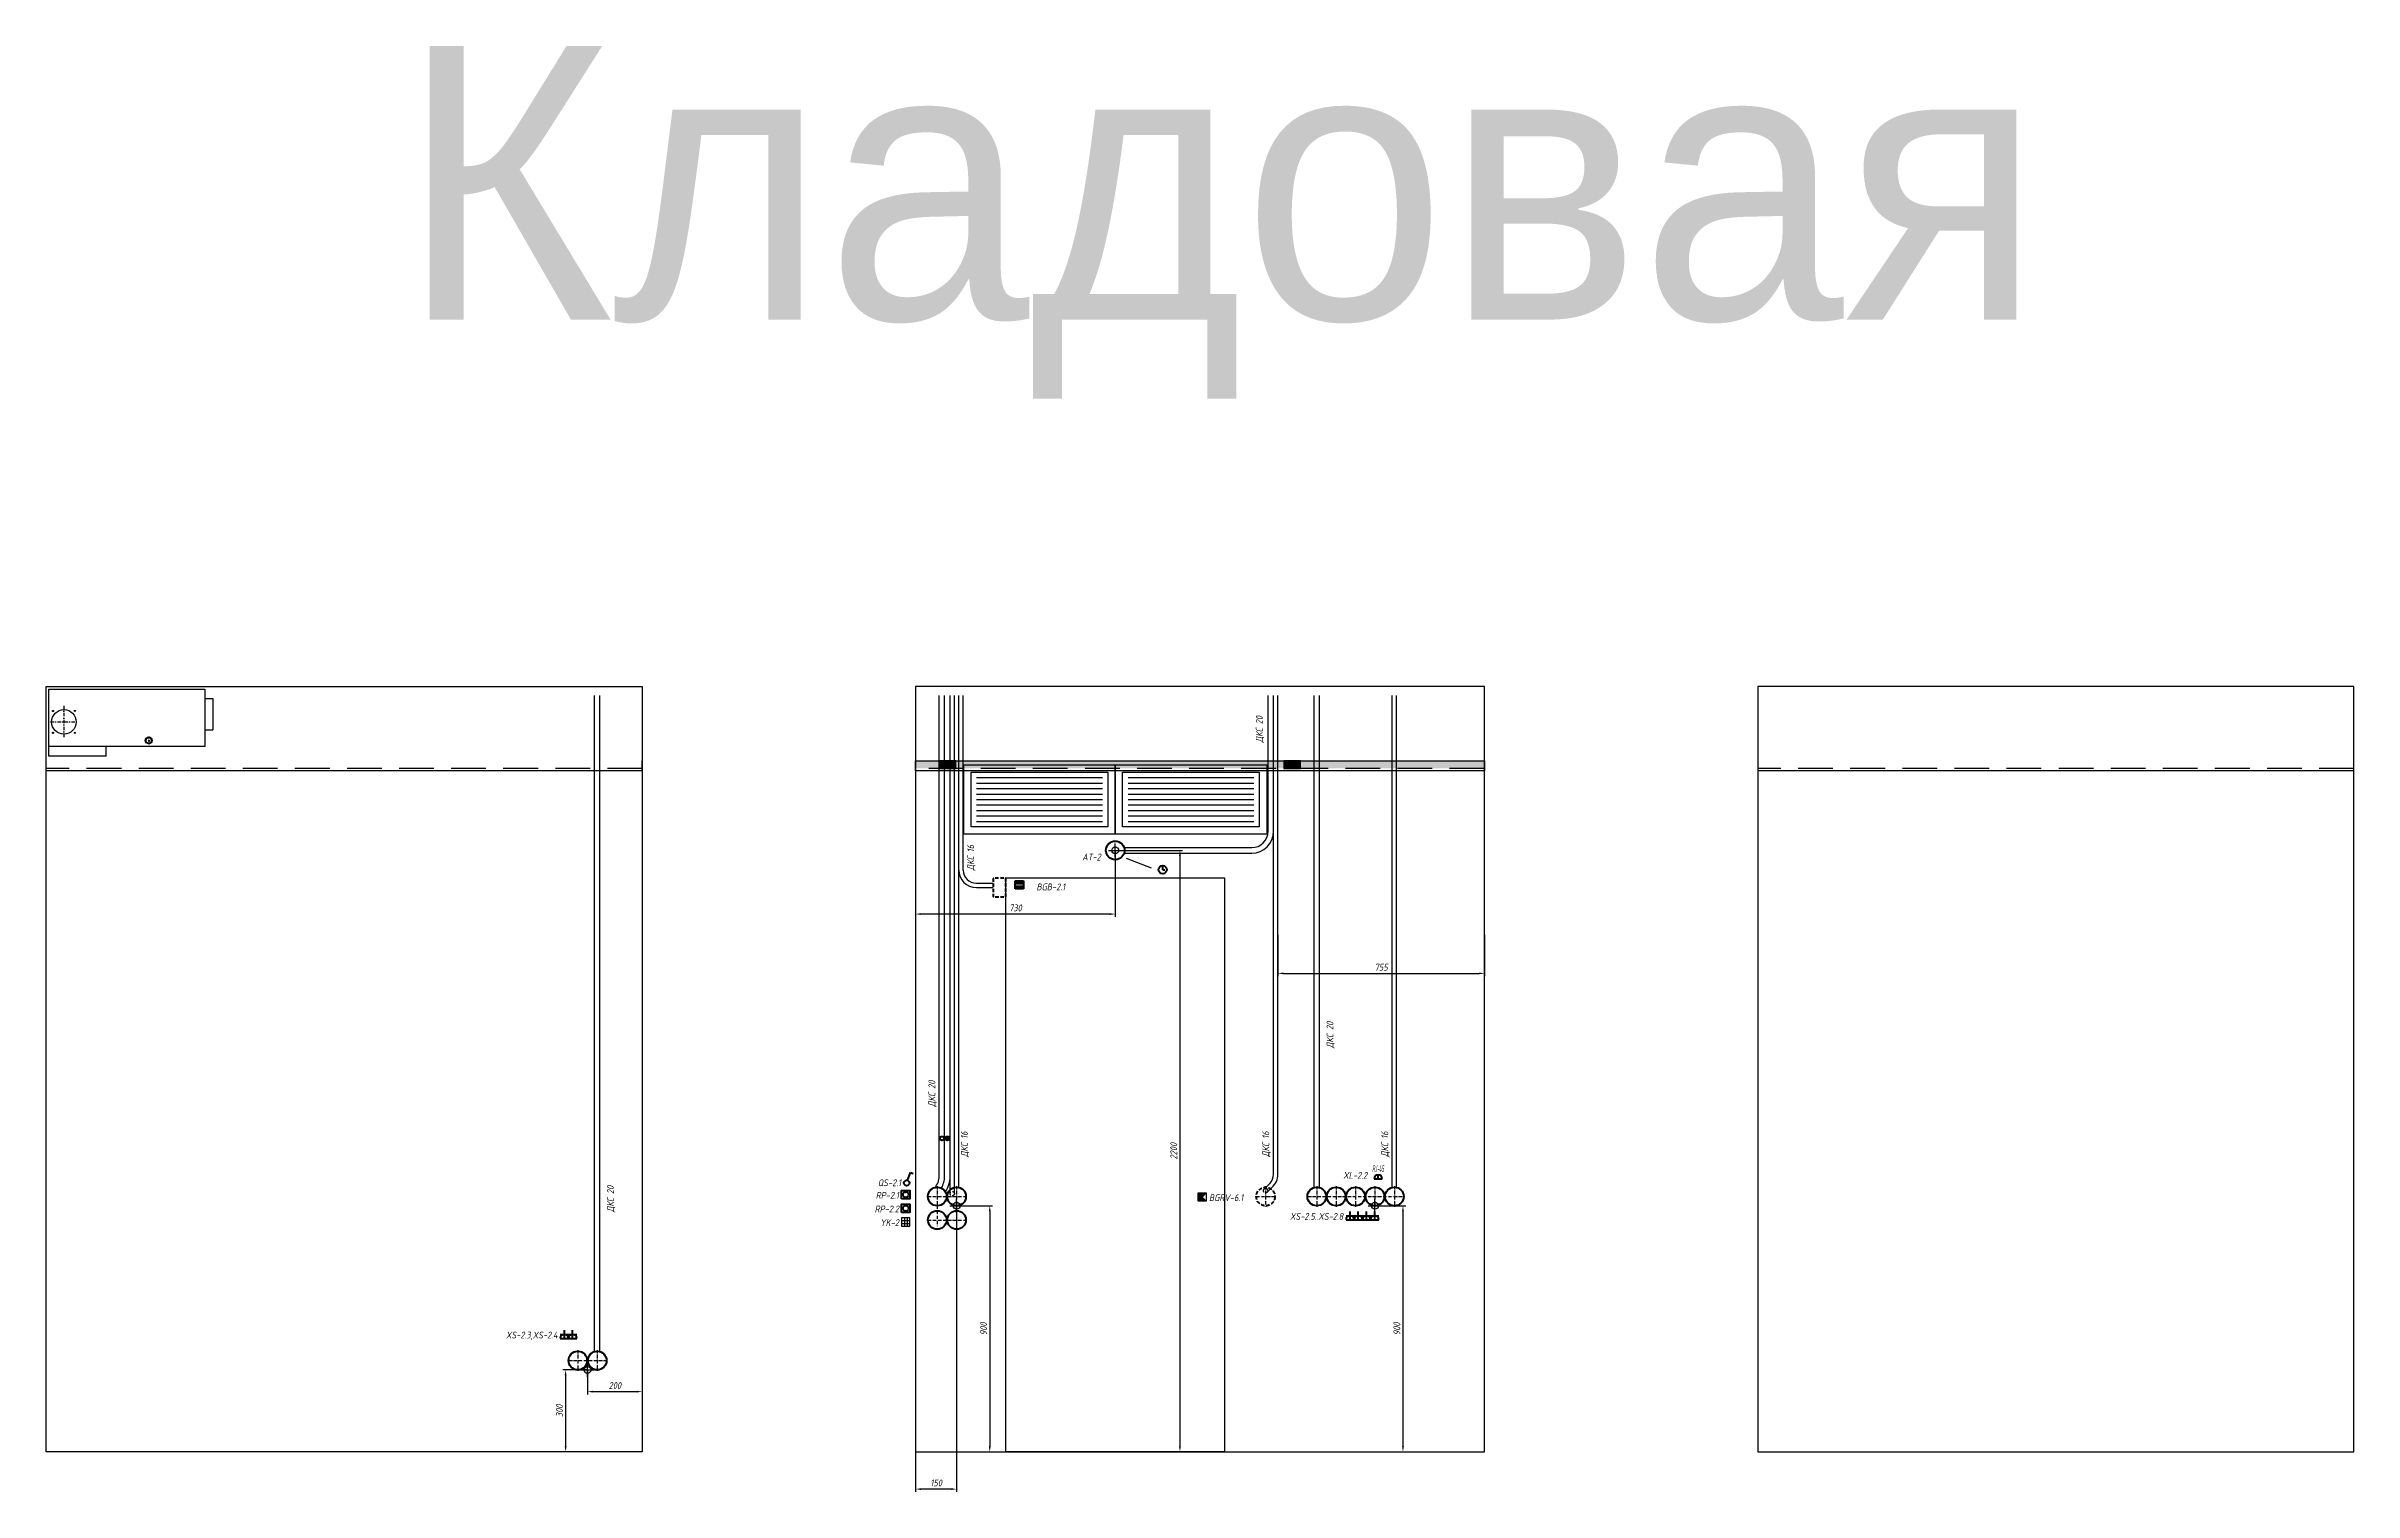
# Model space of a CAD drawing. Header units: millimetres. Extents: x -36498 to 56557, y -58468 to 154.
# Drawn here: x -29279 to -20839, y -57437 to -52149 of the extents above; entities that cross this region are included whole.
import ezdxf
from ezdxf.enums import TextEntityAlignment as Align

# ---------------------------------------------------------------- set-up
doc = ezdxf.new("R2010")
doc.units = ezdxf.units.MM
doc.header["$PDMODE"] = 34
doc.header["$PDSIZE"] = 25
for name, pattern in [('ACAD_ISO10W100', [18.5, 12, -3, 0.5, -3]), ('DASHDOT', [25.4, 12.7, -6.35, 0, -6.35]), ('DASHED', [19.05, 12.7, -6.35])]:
    doc.linetypes.add(name, pattern=pattern)
for name, color, linetype in [('01 Черновое', 7, 'Continuous'), ('02 ОВиК', 7, 'Continuous'), ('02 Розетки', 7, 'Continuous'), ('03 Потолок', 7, 'Continuous'), ('04 Освещение', 7, 'Continuous'), ('05 Слаботочка', 7, 'Continuous'), ('06 Авт-ка климата', 7, 'Continuous'), ('08 Пож. и техн. сигн.', 7, 'Continuous'), ('11 Привязка размеры', 7, 'Continuous'), ('13 Трассы и коробки слаботочки', 7, 'Continuous')]:
    doc.layers.add(name, color=color, linetype=linetype)
doc.layers.add('100 noprint', color=1, linetype='Continuous', plot=False)
doc.styles.get("Standard").update_dxf_attribs({"font": 'Ubuntu-R.ttf'})
doc.styles.add('ГОСТ-ISOCPEUR', font='isocpeui.ttf', dxfattribs={"width": 0.8})
doc.dimstyles.new('ISO-25', dxfattribs={"dimtxt": 2.5, "dimasz": 2.5, "dimexe": 1.25, "dimexo": 0.625, "dimtad": 1, "dimtxsty": 'Standard', "dimcen": 2.5, "dimadec": 0, "dimazin": 0, "dimtfac": 1, "dimtmove": 0, "dimatfit": 3, "dimfxl": 1, "dimarcsym": 0})

# ---------------------------------------------------------------- blocks, each defined once
blk = doc.blocks.new('АП 500х200')
at = {"color": 0, "lineweight": -2}
for p, q in [((-507, 207), (-47, 207)), ((-507, 187), (-47, 187)), ((-507, 167), (-47, 167)), ((-507, 147), (-47, 147)), ((-507, 127), (-47, 127)), ((-507, 107), (-47, 107)), ((-507, 87), (-47, 87)), ((-507, 67), (-47, 67)), ((-507, 47), (-47, 47))]:
    blk.add_line(p, q, dxfattribs=at)
for points in [[(-554, 0), (-554, 254), (0, 254), (0, 0)], [(-527, 27), (-527, 227), (-27, 227), (-27, 27)]]:
    blk.add_lwpolyline(points, close=True, dxfattribs=at)
blk = doc.blocks.new('часы')
at = {"color": 0, "lineweight": -2}
for q in [(9893.5, 982.52), (9894.25, 981.52)]:
    blk.add_line((9893.5, 981.52), q, dxfattribs=at)
blk.add_circle((9893.5, 981.52), 1.5, dxfattribs=at)
blk = doc.blocks.new('геркон')
at = {"lineweight": -2}
for points in [[(3, 2), (3, 3), (0, 3), (0, 2)], [(3, 0), (3, 1), (0, 1), (0, 0)]]:
    blk.add_hatch(color=0, dxfattribs=at).paths.add_polyline_path(points)
at = {"color": 0, "lineweight": -2}
for p, q in [((0, 0), (0, 3)), ((0, 3), (3, 3)), ((0, 2), (3, 2)), ((0, 1), (3, 1)), ((3, 0), (0, 0)), ((3, 3), (3, 0))]:
    blk.add_line(p, q, dxfattribs=at)
blk = doc.blocks.new('*D53')
at = {"layer": '11 Привязка размеры', "color": 0, "lineweight": -2, "transparency": 16777216}
for p, q in [((-26099.5, -56390.9), (-26099.5, -57437.1)), ((-25949.5, -56390.9), (-25949.5, -57437.1)), ((-25969.5, -57427.1), (-26079.5, -57427.1))]:
    blk.add_line(p, q, dxfattribs=at)
at = {"layer": '11 Привязка размеры', "color": 0, "transparency": 16777216}
for points in [[(-26079.5, -57423.8), (-26079.5, -57430.4), (-26099.5, -57427.1)], [(-25969.5, -57430.4), (-25969.5, -57423.8), (-25949.5, -57427.1)]]:
    blk.add_solid(points, dxfattribs=at)
at = {"layer": 'Defpoints', "color": 0, "transparency": 16777216}
for p in [(-26099.5, -56390.9), (-25949.5, -56390.9), (-26099.5, -57427.1)]:
    blk.add_point(p, dxfattribs=at)
at = {"layer": '11 Привязка размеры', "color": 0, "transparency": 16777216, "insert": (-26024.5, -57404.6), "char_height": 25, "attachment_point": 5, "style": 'ГОСТ-ISOCPEUR'}
blk.add_mtext('150', dxfattribs=at)
blk = doc.blocks.new('*D54')
at = {"layer": '11 Привязка размеры', "color": 0, "lineweight": -2, "transparency": 16777216}
for p, q in [((-25949.5, -56390.9), (-25818.5, -56390.9)), ((-25828.5, -56410.9), (-25828.5, -57270.9)), ((-25949.5, -57290.9), (-25818.5, -57290.9))]:
    blk.add_line(p, q, dxfattribs=at)
at = {"layer": '11 Привязка размеры', "color": 0, "transparency": 16777216}
for points in [[(-25825.2, -56410.9), (-25831.8, -56410.9), (-25828.5, -56390.9)], [(-25831.8, -57270.9), (-25825.2, -57270.9), (-25828.5, -57290.9)]]:
    blk.add_solid(points, dxfattribs=at)
at = {"layer": 'Defpoints', "color": 0, "transparency": 16777216}
for p in [(-25949.5, -56390.9), (-25949.5, -57290.9), (-25828.5, -57290.9)]:
    blk.add_point(p, dxfattribs=at)
at = {"layer": '11 Привязка размеры', "color": 0, "transparency": 16777216, "insert": (-25851, -56840.9), "char_height": 25, "attachment_point": 5, "rotation": 90, "style": 'ГОСТ-ISOCPEUR'}
blk.add_mtext('900', dxfattribs=at)
blk = doc.blocks.new('*D55')
at = {"layer": '11 Привязка размеры', "color": 0, "lineweight": -2, "transparency": 16777216}
for p, q in [((-24419.5, -56390.9), (-24307.1, -56390.9)), ((-24317.1, -56410.9), (-24317.1, -57270.9)), ((-24419.5, -57290.9), (-24307.1, -57290.9))]:
    blk.add_line(p, q, dxfattribs=at)
at = {"layer": '11 Привязка размеры', "color": 0, "transparency": 16777216}
for points in [[(-24313.8, -56410.9), (-24320.5, -56410.9), (-24317.1, -56390.9)], [(-24320.5, -57270.9), (-24313.8, -57270.9), (-24317.1, -57290.9)]]:
    blk.add_solid(points, dxfattribs=at)
at = {"layer": 'Defpoints', "color": 0, "transparency": 16777216}
for p in [(-24419.5, -56390.9), (-24419.5, -57290.9), (-24317.1, -57290.9)]:
    blk.add_point(p, dxfattribs=at)
at = {"layer": '11 Привязка размеры', "color": 0, "transparency": 16777216, "insert": (-24339.6, -56840.9), "char_height": 25, "attachment_point": 5, "rotation": 90, "style": 'ГОСТ-ISOCPEUR'}
blk.add_mtext('900', dxfattribs=at)
blk = doc.blocks.new('*D56')
at = {"layer": '11 Привязка размеры', "color": 0, "lineweight": -2, "transparency": 16777216}
for p, q in [((-24774.5, -55399.6), (-24774.5, -55550.8)), ((-24019.5, -55399.6), (-24019.5, -55550.8)), ((-24754.5, -55540.8), (-24039.5, -55540.8))]:
    blk.add_line(p, q, dxfattribs=at)
at = {"layer": '11 Привязка размеры', "color": 0, "transparency": 16777216}
for points in [[(-24754.5, -55537.4), (-24754.5, -55544.1), (-24774.5, -55540.8)], [(-24039.5, -55544.1), (-24039.5, -55537.4), (-24019.5, -55540.8)]]:
    blk.add_solid(points, dxfattribs=at)
at = {"layer": 'Defpoints', "color": 0, "transparency": 16777216}
for p in [(-24774.5, -55399.6), (-24019.5, -55399.6), (-24019.5, -55540.8)]:
    blk.add_point(p, dxfattribs=at)
at = {"layer": '11 Привязка размеры', "color": 0, "transparency": 16777216, "insert": (-24397, -55518.3), "char_height": 25, "attachment_point": 5, "style": 'ГОСТ-ISOCPEUR'}
blk.add_mtext('755', dxfattribs=at)
blk = doc.blocks.new('*D57')
at = {"layer": '11 Привязка размеры', "color": 0, "lineweight": -2, "transparency": 16777216}
for p, q in [((-26099.5, -55090.9), (-26099.5, -55333.8)), ((-25369.5, -55090.9), (-25369.5, -55333.8)), ((-25389.5, -55323.8), (-26079.5, -55323.8))]:
    blk.add_line(p, q, dxfattribs=at)
at = {"layer": '11 Привязка размеры', "color": 0, "transparency": 16777216}
for points in [[(-26079.5, -55320.5), (-26079.5, -55327.1), (-26099.5, -55323.8)], [(-25389.5, -55327.1), (-25389.5, -55320.5), (-25369.5, -55323.8)]]:
    blk.add_solid(points, dxfattribs=at)
at = {"layer": 'Defpoints', "color": 0, "transparency": 16777216}
for p in [(-26099.5, -55090.9), (-25369.5, -55090.9), (-26099.5, -55323.8)]:
    blk.add_point(p, dxfattribs=at)
at = {"layer": '11 Привязка размеры', "color": 0, "transparency": 16777216, "insert": (-25734.5, -55301.3), "char_height": 25, "attachment_point": 5, "style": 'ГОСТ-ISOCPEUR'}
blk.add_mtext('730', dxfattribs=at)
blk = doc.blocks.new('*D58')
at = {"layer": '11 Привязка размеры', "color": 0, "lineweight": -2, "transparency": 16777216}
for p, q in [((-25369.5, -55090.9), (-25122.9, -55090.9)), ((-25132.9, -55110.9), (-25132.9, -57270.9)), ((-25369.5, -57290.9), (-25122.9, -57290.9))]:
    blk.add_line(p, q, dxfattribs=at)
at = {"layer": '11 Привязка размеры', "color": 0, "transparency": 16777216}
for points in [[(-25129.6, -55110.9), (-25136.3, -55110.9), (-25132.9, -55090.9)], [(-25136.3, -57270.9), (-25129.6, -57270.9), (-25132.9, -57290.9)]]:
    blk.add_solid(points, dxfattribs=at)
at = {"layer": 'Defpoints', "color": 0, "transparency": 16777216}
for p in [(-25369.5, -55090.9), (-25369.5, -57290.9), (-25132.9, -57290.9)]:
    blk.add_point(p, dxfattribs=at)
at = {"layer": '11 Привязка размеры', "color": 0, "transparency": 16777216, "insert": (-25155.4, -56190.9), "char_height": 25, "attachment_point": 5, "rotation": 90, "style": 'ГОСТ-ISOCPEUR'}
blk.add_mtext('2200', dxfattribs=at)
blk = doc.blocks.new('*D59')
at = {"layer": '11 Привязка размеры', "color": 0, "lineweight": -2, "transparency": 16777216}
for p, q in [((-27299.5, -56990.9), (-27389.7, -56990.9)), ((-27379.7, -57010.9), (-27379.7, -57270.9)), ((-27299.5, -57290.9), (-27389.7, -57290.9))]:
    blk.add_line(p, q, dxfattribs=at)
at = {"layer": '11 Привязка размеры', "color": 0, "transparency": 16777216}
for points in [[(-27376.3, -57010.9), (-27383, -57010.9), (-27379.7, -56990.9)], [(-27383, -57270.9), (-27376.3, -57270.9), (-27379.7, -57290.9)]]:
    blk.add_solid(points, dxfattribs=at)
at = {"layer": 'Defpoints', "color": 0, "transparency": 16777216}
for p in [(-27299.5, -56990.9), (-27379.7, -57290.9), (-27299.5, -57290.9)]:
    blk.add_point(p, dxfattribs=at)
at = {"layer": '11 Привязка размеры', "color": 0, "transparency": 16777216, "insert": (-27402.2, -57140.9), "char_height": 25, "attachment_point": 5, "rotation": 90, "style": 'ГОСТ-ISOCPEUR'}
blk.add_mtext('300', dxfattribs=at)
blk = doc.blocks.new('*D60')
at = {"layer": '11 Привязка размеры', "color": 0, "lineweight": -2, "transparency": 16777216}
for p, q in [((-27299.5, -56990.9), (-27299.5, -57080.6)), ((-27099.5, -56990.9), (-27099.5, -57080.6)), ((-27279.5, -57070.6), (-27119.5, -57070.6))]:
    blk.add_line(p, q, dxfattribs=at)
at = {"layer": '11 Привязка размеры', "color": 0, "transparency": 16777216}
for points in [[(-27279.5, -57067.2), (-27279.5, -57073.9), (-27299.5, -57070.6)], [(-27119.5, -57073.9), (-27119.5, -57067.2), (-27099.5, -57070.6)]]:
    blk.add_solid(points, dxfattribs=at)
at = {"layer": 'Defpoints', "color": 0, "transparency": 16777216}
for p in [(-27299.5, -56990.9), (-27099.5, -56990.9), (-27099.5, -57070.6)]:
    blk.add_point(p, dxfattribs=at)
at = {"layer": '11 Привязка размеры', "color": 0, "transparency": 16777216, "insert": (-27199.5, -57048.1), "char_height": 25, "attachment_point": 5, "style": 'ГОСТ-ISOCPEUR'}
blk.add_mtext('200', dxfattribs=at)
blk = doc.blocks.new('розетка скрытая трехполюсная')
at = {"color": 0, "lineweight": -2}
for p, q in [((-1.5, 1.5), (1.5, 1.5)), ((-1.5, 0), (1.5, 0)), ((0, 0), (0, 3))]:
    blk.add_line(p, q, dxfattribs=at)
blk.add_arc((0, 0), 1.5, 0, 180, dxfattribs=at)
blk = doc.blocks.new('кнопка 1')
at = {"color": 0, "lineweight": -2}
for p, q in [((0.35, 0.94), (1.39, 3.78)), ((1.39, 3.78), (2.34, 3.45))]:
    blk.add_line(p, q, dxfattribs=at)
blk.add_circle((0, 0), 1, dxfattribs=at)
blk = doc.blocks.new('регулятор')
at = {"color": 0, "lineweight": -2}
blk.add_lwpolyline([(-1.5, -1.5), (-1.5, 1.5), (1.5, 1.5), (1.5, -1.5)], close=True, dxfattribs=at)
blk.add_circle((0, 0), 1, dxfattribs=at)
blk = doc.blocks.new('клавиатура ОС')
at = {"color": 0}
for p, q in [((0, 2), (3, 2)), ((0, 1), (3, 1)), ((1, 3), (1, 0)), ((2, 3), (2, 0))]:
    blk.add_line(p, q, dxfattribs=at)
blk.add_lwpolyline([(0, 0), (3, 0), (3, 3), (0, 3)], close=True, dxfattribs=at)
blk = doc.blocks.new('Охранный датчик')
blk.add_hatch(color=0).paths.add_polyline_path([(3, 3), (0, 3), (0, 0), (3, 0), (1.5, 1.5)])
at = {"color": 0}
for p, q in [((3, 3), (1.5, 1.5)), ((1.5, 1.5), (3, 0))]:
    blk.add_line(p, q, dxfattribs=at)
blk.add_lwpolyline([(3, 0), (0, 0), (0, 3), (3, 3)], close=True, dxfattribs=at)
blk = doc.blocks.new('розетка RJ-45')
at = {"color": 0, "lineweight": -2}
for p, q in [((-1.5, 0), (1.5, 0)), ((0, 0), (0, 1.5))]:
    blk.add_line(p, q, dxfattribs=at)
blk.add_arc((0, 0), 1.5, 0, 180, dxfattribs=at)
at = {"color": 0, "lineweight": -2, "style": 'ГОСТ-ISOCPEUR', "width": 0.4}
blk.add_text('RJ-45', height=2.5, dxfattribs=at).set_placement((0, 2.5), align=Align.CENTER)

msp = doc.modelspace()

# ---------------------------------------------------------------- hatches: boundary and pattern name
at = {"layer": '03 Потолок', "lineweight": -2}
h = msp.add_hatch(color=9, dxfattribs=at)
h.paths.add_polyline_path([(-26012.5, -54790.9), (-26012.5, -54763.9), (-26099.5, -54763.9), (-26099.5, -54790.9)])
h.paths.add_polyline_path([(-24752.5, -54790.9), (-24752.5, -54763.9), (-25952.5, -54763.9), (-25952.5, -54790.9)])
h.paths.add_polyline_path([(-24019.5, -54790.9), (-24019.5, -54763.9), (-24692.5, -54763.9), (-24692.5, -54790.9)])
for points in [[(-25952.5, -54790.9), (-25952.5, -54763.9), (-26012.5, -54763.9), (-26012.5, -54790.9)], [(-24692.5, -54790.9), (-24692.5, -54763.9), (-24752.5, -54763.9), (-24752.5, -54790.9)]]:
    msp.add_hatch(color=252, dxfattribs=at).paths.add_polyline_path(points)

# ---------------------------------------------------------------- linework, layer by layer
at = {"layer": '01 Черновое'}
for points in [[(-29279.5, -57290.9), (-29279.5, -54490.9), (-27099.5, -54490.9), (-27099.5, -57290.9)], [(-24019.5, -57290.9), (-24019.5, -54490.9), (-26099.5, -54490.9), (-26099.5, -57290.9)], [(-20839.5, -57290.9), (-20839.5, -54490.9), (-23019.5, -54490.9), (-23019.5, -57290.9)], [(-24969.5, -55190.9), (-24969.5, -57290.9), (-25769.5, -57290.9), (-25769.5, -55190.9)]]:
    msp.add_lwpolyline(points, close=True, dxfattribs=at)
at = {"layer": '02 ОВиК', "color": 5, "lineweight": -2}
for p, q in [((-29269.5, -54745.9), (-29269.5, -54500.9)), ((-29269.5, -54500.9), (-28699.5, -54500.9)), ((-28699.5, -54500.9), (-28699.5, -54710.9)), ((-28699.5, -54535.9), (-28669.5, -54535.9)), ((-28669.5, -54535.9), (-28669.5, -54649.9)), ((-28699.5, -54649.9), (-28669.5, -54649.9)), ((-28699.5, -54710.9), (-29269.5, -54710.9)), ((-29059.5, -54745.9), (-29269.5, -54745.9)), ((-29059.5, -54745.9), (-29059.5, -54710.9))]:
    msp.add_line(p, q, dxfattribs=at)
at = {"layer": '02 ОВиК', "color": 5, "linetype": 'DASHDOT', "lineweight": -2}
for p, q in [((-29214.5, -54562.2), (-29214.5, -54679.6)), ((-29263.8, -54620.9), (-29165.2, -54620.9))]:
    msp.add_line(p, q, dxfattribs=at)
at = {"layer": '02 ОВиК', "color": 5, "linetype": 'DASHDOT', "lineweight": -2, "ltscale": 0.5}
for p, q in [((-28918.9, -54688.9), (-28890, -54688.9)), ((-28904.5, -54674.2), (-28904.5, -54703.6))]:
    msp.add_line(p, q, dxfattribs=at)
at = {"layer": '02 ОВиК', "color": 5, "lineweight": -2}
for centre, radius in [((-29214.5, -54620.9), 45), ((-29254.5, -54580.9), 2), ((-29174.5, -54580.9), 2), ((-29254.5, -54660.9), 2), ((-29174.5, -54660.9), 2), ((-28904.5, -54688.9), 12.5), ((-28904.5, -54688.9), 10)]:
    msp.add_circle(centre, radius, dxfattribs=at)
at = {"layer": '02 Розетки', "color": 1}
for p, q in [((-27274, -56924.4), (-27274, -54523.9)), ((-27254, -56924.4), (-27254, -54523.9)), ((-24642.5, -56324.4), (-24642.5, -54523.9)), ((-24622.5, -56324.4), (-24622.5, -54523.9))]:
    msp.add_line(p, q, dxfattribs=at)
at = {"layer": '02 Розетки', "color": 1, "lineweight": 40}
for centre in [(-24632.5, -56356.9), (-24561.5, -56356.9), (-24490.5, -56356.9), (-24419.5, -56356.9), (-27335, -56956.9), (-27264, -56956.9)]:
    msp.add_circle(centre, 34, dxfattribs=at)
at = {"layer": '03 Потолок', "color": 1, "lineweight": -2}
for p, q in [((-29279.5, -54800.4), (-29279.5, -54763.9)), ((-27099.5, -54800.4), (-27099.5, -54763.9)), ((-26099.5, -54800.4), (-26099.5, -54763.9)), ((-26099.5, -54763.9), (-24019.5, -54763.9)), ((-24019.5, -54763.9), (-24019.5, -54800.4)), ((-27099.5, -54800.4), (-29279.5, -54800.4)), ((-24019.5, -54800.4), (-26099.5, -54800.4)), ((-20839.5, -54800.4), (-23019.5, -54800.4))]:
    msp.add_line(p, q, dxfattribs=at)
at = {"layer": '03 Потолок', "color": 1, "linetype": 'DASHED', "ltscale": 10}
for p, q in [((-27099.5, -54790.9), (-29279.5, -54790.9)), ((-24019.5, -54790.9), (-26099.5, -54790.9)), ((-20839.5, -54790.9), (-23019.5, -54790.9))]:
    msp.add_line(p, q, dxfattribs=at)
at = {"layer": '03 Потолок', "color": 1, "lineweight": -2}
for points in [[(-25952.5, -54790.9), (-25952.5, -54763.9), (-26012.5, -54763.9), (-26012.5, -54790.9)], [(-24692.5, -54790.9), (-24692.5, -54763.9), (-24752.5, -54763.9), (-24752.5, -54790.9)]]:
    msp.add_lwpolyline(points, close=True, dxfattribs=at)
at = {"layer": '04 Освещение', "color": 3}
for p, q in [((-25973.5, -56346.3), (-25973.5, -54523.9)), ((-25957.5, -56346.3), (-25957.5, -54523.9)), ((-25941.5, -56323.8), (-25941.5, -54523.9))]:
    msp.add_line(p, q, dxfattribs=at)
at = {"layer": '04 Освещение', "color": 3, "flags": 128}
for points in [[(-24825.1, -56329.8), (-24804.5, -56309.2, 0.198912), (-24790.5, -56275.3), (-24790.5, -54523.9)], [(-24813.8, -56341.1), (-24796.5, -56323.6, 0.217184), (-24774.5, -56275.3), (-24774.5, -54523.9)]]:
    msp.add_lwpolyline(points, format="xyb", dxfattribs=at)
at = {"layer": '04 Освещение', "color": 3, "lineweight": 40}
msp.add_circle((-25949.5, -56356.9), 34, dxfattribs=at)
at = {"layer": '04 Освещение', "color": 3, "linetype": 'DASHED'}
for centre in [(-25965.5, -56346.3), (-24819.5, -56335.5)]:
    msp.add_circle(centre, 8, dxfattribs=at)
at = {"layer": '04 Освещение', "color": 3, "linetype": 'DASHED', "lineweight": 40}
msp.add_circle((-24819.5, -56356.9), 34, dxfattribs=at)
at = {"layer": '05 Слаботочка', "color": 5}
for p, q in [((-24810.5, -55020.9), (-24810.5, -54523.9)), ((-24790.5, -55020.9), (-24790.5, -54523.9)), ((-25337, -55080.9), (-24870.5, -55080.9)), ((-25337, -55100.9), (-24870.5, -55100.9)), ((-25329.8, -55119.2), (-25237.8, -55155.1))]:
    msp.add_line(p, q, dxfattribs=at)
at = {"layer": '05 Слаботочка', "color": 6}
for p, q in [((-24356.5, -56323.8), (-24356.5, -54523.8)), ((-24340.5, -56323.8), (-24340.5, -54523.8))]:
    msp.add_line(p, q, dxfattribs=at)
at = {"layer": '05 Слаботочка', "color": 5, "lineweight": 40}
msp.add_circle((-25369.5, -55090.9), 34, dxfattribs=at)
at = {"layer": '05 Слаботочка', "color": 6, "lineweight": 40}
msp.add_circle((-24348.5, -56356.9), 34, dxfattribs=at)
at = {"layer": '05 Слаботочка', "color": 5}
for radius in [60, 80]:
    msp.add_arc((-24870.5, -55020.9), radius, 270, 0, dxfattribs=at)
at = {"layer": '06 Авт-ка климата'}
for p, q in [((-26013.5, -56283.3), (-26013.5, -54523.9)), ((-25993.5, -56283.3), (-25993.5, -54523.9)), ((-25973.5, -56283.3), (-25973.5, -54523.9))]:
    msp.add_line(p, q, dxfattribs=at)
at = {"layer": '06 Авт-ка климата', "color": 5}
for centre in [(-25983.9, -56145.1), (-25982.3, -56140.2)]:
    msp.add_circle(centre, 2.4, dxfattribs=at)
at = {"layer": '06 Авт-ка климата', "lineweight": 40}
for centre in [(-26020.5, -56356.9), (-26020.5, -56442.9), (-25949.5, -56442.9)]:
    msp.add_circle(centre, 34, dxfattribs=at)
at = {"layer": '06 Авт-ка климата'}
for radius, start in [(60, 317.23672), (80, 327.63798), (100, 325.54995)]:
    msp.add_arc((-26073.5, -56283.3), radius, start, 0, dxfattribs=at)
at = {"layer": '08 Пож. и техн. сигн.'}
for p, q in [((-25941.5, -55162.9), (-25941.5, -54523.9)), ((-25925.5, -55162.9), (-25925.5, -54523.9)), ((-25877.5, -55210.9), (-25816.5, -55210.9)), ((-25877.5, -55226.9), (-25816.5, -55226.9))]:
    msp.add_line(p, q, dxfattribs=at)
at = {"layer": '08 Пож. и техн. сигн.', "linetype": 'DASHED', "lineweight": 40, "flags": 128}
msp.add_lwpolyline([(-25816.5, -55192.9), (-25816.5, -55260.9), (-25769.5, -55260.9), (-25769.5, -55192.9)], close=True, dxfattribs=at)
at = {"layer": '08 Пож. и техн. сигн.'}
for radius in [64, 48]:
    msp.add_arc((-25877.5, -55162.9), radius, 180, 270, dxfattribs=at)
at = {"layer": '11 Привязка размеры', "linetype": 'ACAD_ISO10W100'}
for p, q in [((-26054.5, -56356.9), (-25915.5, -56356.9)), ((-26020.5, -56319), (-26020.5, -56394.8)), ((-25949.5, -56319), (-25949.5, -56394.8)), ((-24853.5, -56356.9), (-24785.5, -56356.9)), ((-24819.5, -56319), (-24819.5, -56394.8)), ((-24666.5, -56356.9), (-24314.5, -56356.9)), ((-24632.5, -56319), (-24632.5, -56394.8)), ((-24561.5, -56319), (-24561.5, -56394.8)), ((-24490.5, -56319), (-24490.5, -56394.8)), ((-24419.5, -56319), (-24419.5, -56394.8)), ((-24348.5, -56319), (-24348.5, -56394.8)), ((-26054.5, -56442.9), (-25915.5, -56442.9)), ((-26020.5, -56390), (-26020.5, -56465.8)), ((-25949.5, -56390), (-25949.5, -56465.8)), ((-27369, -56956.9), (-27230, -56956.9)), ((-27335, -56919), (-27335, -56994.8)), ((-27264, -56918.8), (-27264, -56994.6))]:
    msp.add_line(p, q, dxfattribs=at)
at = {"layer": '11 Привязка размеры', "lineweight": -2}
for p in [(-25369.5, -55090.9), (-25949.5, -56390.9), (-24419.5, -56390.9), (-27299.5, -56990.9)]:
    msp.add_point(p, dxfattribs=at)
at = {"layer": '13 Трассы и коробки слаботочки', "lineweight": 40}
for centre in [(-26003.3, -56144.4), (-25983.6, -56144.4)]:
    msp.add_circle(centre, 7.45, dxfattribs=at)

# ---------------------------------------------------------------- block references
at = {"layer": '02 ОВиК', "color": 6}
for p in [(-25369.5, -55031.9), (-24815.5, -55031.9)]:
    msp.add_blockref('АП 500х200', p, dxfattribs=at)
at = {"layer": '02 Розетки', "color": 1, "lineweight": 40, "xscale": 10, "yscale": 10, "zscale": 10}
for p in [(-24510.5, -56442.2), (-24480.5, -56442.2), (-24450.5, -56442.2), (-24420.5, -56442.2), (-27384, -56876.2), (-27354, -56876.2)]:
    msp.add_blockref('розетка скрытая трехполюсная', p, dxfattribs=at)
at = {"layer": '04 Освещение', "color": 3, "lineweight": 40, "xscale": 10, "yscale": 10, "zscale": 10}
msp.add_blockref('кнопка 1', (-26132.5, -56307.4), dxfattribs=at)
at = {"layer": '04 Освещение', "color": 1, "lineweight": 40, "xscale": 10, "yscale": 10, "zscale": 10}
msp.add_blockref('Охранный датчик', (-25066.4, -56373.7), dxfattribs=at)
at = {"layer": '05 Слаботочка', "color": 5, "lineweight": 40, "xscale": 10, "yscale": 10, "zscale": 10}
msp.add_blockref('часы', (-124130.7, -64976.8), dxfattribs=at)
at = {"layer": '05 Слаботочка', "color": 6, "lineweight": 40, "xscale": 10, "yscale": 10, "zscale": 10}
msp.add_blockref('розетка RJ-45', (-24407.9, -56292.2), dxfattribs=at)
at = {"layer": '06 Авт-ка климата', "lineweight": 40, "xscale": 10, "yscale": 10, "zscale": 10}
for p in [(-26135.7, -56350.1), (-26135.7, -56400.1)]:
    msp.add_blockref('регулятор', p, dxfattribs=at)
at = {"layer": '06 Авт-ка климата', "xscale": 10, "yscale": 10, "zscale": 10}
msp.add_blockref('клавиатура ОС', (-26150.7, -56465.1), dxfattribs=at)
at = {"layer": '08 Пож. и техн. сигн.', "lineweight": 40, "xscale": 10, "yscale": 10, "zscale": 10}
msp.add_blockref('геркон', (-25735.6, -55231.9), dxfattribs=at)

# ---------------------------------------------------------------- texts
at = {"layer": '02 Розетки', "linetype": 'Continuous', "style": 'ГОСТ-ISOCPEUR', "width": 0.8}
for s, p in [('XS-2.5..XS-2.8', (-24535.5, -56442.2)), ('XS-2.3,XS-2.4', (-27409, -56876.2))]:
    msp.add_text(s, height=25, dxfattribs=at).set_placement(p, align=Align.RIGHT)
at = {"layer": '02 Розетки', "color": 1, "char_height": 25, "width": 270.313, "attachment_point": 1, "rotation": 90, "style": 'ГОСТ-ISOCPEUR'}
for insert in [(-24596.5, -55814), (-27228, -56413.9)]:
    msp.add_mtext('{ДКС 20}', dxfattribs=dict(at, insert=insert))
at = {"layer": '04 Освещение', "linetype": 'Continuous', "style": 'ГОСТ-ISOCPEUR', "width": 0.8}
msp.add_text('QS-2.1', height=25, dxfattribs=at).set_placement((-26152.7, -56319.1), align=Align.RIGHT)
msp.add_text('BGRV-6.1', height=25, dxfattribs=at).set_placement((-25026.4, -56373.7))
at = {"layer": '04 Освещение', "color": 3, "char_height": 25, "width": 270.313, "attachment_point": 1, "rotation": 90, "style": 'ГОСТ-ISOCPEUR'}
for insert in [(-25934.1, -56212.4), (-24831.4, -56212.2)]:
    msp.add_mtext('{ДКС 16}', dxfattribs=dict(at, insert=insert))
at = {"layer": '05 Слаботочка', "linetype": 'Continuous', "style": 'ГОСТ-ISOCPEUR', "width": 0.8}
for s, p in [('AT-2', (-25422.4, -55127.9)), ('XL-2.2', (-24447.9, -56292.2))]:
    msp.add_text(s, height=25, dxfattribs=at).set_placement(p, align=Align.RIGHT)
at = {"layer": '05 Слаботочка', "color": 5, "insert": (-24855.3, -54695.8), "char_height": 25, "width": 270.313, "attachment_point": 1, "rotation": 90, "style": 'ГОСТ-ISOCPEUR'}
msp.add_mtext('{ДКС 20}', dxfattribs=at)
at = {"layer": '05 Слаботочка', "color": 6, "insert": (-24396.1, -56212.3), "char_height": 25, "width": 270.313, "attachment_point": 1, "rotation": 90, "style": 'ГОСТ-ISOCPEUR'}
msp.add_mtext('{ДКС 16}', dxfattribs=at)
at = {"layer": '06 Авт-ка климата', "linetype": 'Continuous', "style": 'ГОСТ-ISOCPEUR', "width": 0.8}
for s, p in [('RP-2.1', (-26160.7, -56365.1)), ('RP-2.2', (-26160.7, -56415.1)), ('YK-2', (-26160.7, -56465.1))]:
    msp.add_text(s, height=25, dxfattribs=at).set_placement(p, align=Align.RIGHT)
at = {"layer": '06 Авт-ка климата', "insert": (-26052.7, -56029.2), "char_height": 25, "width": 270.313, "attachment_point": 1, "rotation": 90, "style": 'ГОСТ-ISOCPEUR'}
msp.add_mtext('{ДКС 20}', dxfattribs=at)
at = {"layer": '06 Авт-ка климата', "color": 5, "char_height": 0.5, "width": 2.817, "attachment_point": 1}
for s, insert in [('{штатный}', (-26004.6, -56142.4)), ('{UTP 2х2х0,52 мм}', (-25985.2, -56143.4)), ('{UTP 2х2х0,52 мм}', (-25983.6, -56138.6))]:
    msp.add_mtext(s, dxfattribs=dict(at, insert=insert))
at = {"layer": '08 Пож. и техн. сигн.', "linetype": 'Continuous', "style": 'ГОСТ-ISOCPEUR', "width": 0.8}
msp.add_text('BGB-2.1', height=25, dxfattribs=at).set_placement((-25552.9, -55237), align=Align.RIGHT)
at = {"layer": '08 Пож. и техн. сигн.', "insert": (-25910.7, -55164.1), "char_height": 25, "width": 270.313, "attachment_point": 1, "rotation": 90, "style": 'ГОСТ-ISOCPEUR'}
msp.add_mtext('{ДКС 16}', dxfattribs=at)
at = {"layer": '100 noprint', "insert": (-27986.6, -52149.4), "char_height": 1000, "width": 2318.604, "attachment_point": 1}
msp.add_mtext('{Кладовая}', dxfattribs=at)

# ---------------------------------------------------------------- dimensions: what is measured, and where the dimension line sits
at = {"layer": '11 Привязка размеры'}
for base, p1, p2, picture, middle in [((-26099.5, -55323.8), (-25369.5, -55090.9), (-26099.5, -55090.9), '*D57', (-25734.5, -55301.3)), ((-24019.5, -55540.8), (-24774.5, -55399.6), (-24019.5, -55399.6), '*D56', (-24397, -55518.3)), ((-26099.5, -57427.1), (-25949.5, -56390.9), (-26099.5, -56390.9), '*D53', (-26024.5, -57404.6))]:
    dim = msp.add_linear_dim(base=base, p1=p1, p2=p2, dimstyle='ISO-25', override={"dimtxt": 25, "dimasz": 20, "dimexe": 10, "dimexo": 0, "dimgap": 10, "dimdec": 0, "dimtxsty": 'ГОСТ-ISOCPEUR'}, dxfattribs=at)
    dim.commit()
    dim.dimension.update_dxf_attribs({"geometry": picture, "text_midpoint": middle})
for base, p1, p2, picture, middle in [((-25132.9, -57290.9), (-25369.5, -55090.9), (-25369.5, -57290.9), '*D58', (-25132.9, -56190.9)), ((-25828.5, -57290.9), (-25949.5, -56390.9), (-25949.5, -57290.9), '*D54', (-25828.5, -56840.9))]:
    dim = msp.add_linear_dim(base=base, p1=p1, p2=p2, angle=90, dimstyle='ISO-25', override={"dimtxt": 25, "dimasz": 20, "dimexe": 10, "dimexo": 0, "dimgap": 10, "dimdec": 0, "dimtxsty": 'ГОСТ-ISOCPEUR'}, dxfattribs=at)
    dim.commit()
    dim.dimension.update_dxf_attribs({"geometry": picture, "text_midpoint": middle, "dimtype": 160})
for base, p1, p2, picture, middle in [((-24317.1, -57290.9), (-24419.5, -56390.9), (-24419.5, -57290.9), '*D55', (-24339.6, -56840.9)), ((-27379.7, -57290.9), (-27299.5, -56990.9), (-27299.5, -57290.9), '*D59', (-27402.2, -57140.9))]:
    dim = msp.add_linear_dim(base=base, p1=p1, p2=p2, angle=90, dimstyle='ISO-25', override={"dimtxt": 25, "dimasz": 20, "dimexe": 10, "dimexo": 0, "dimgap": 10, "dimdec": 0, "dimtxsty": 'ГОСТ-ISOCPEUR'}, dxfattribs=at)
    dim.commit()
    dim.dimension.update_dxf_attribs({"geometry": picture, "text_midpoint": middle})
dim = msp.add_linear_dim(base=(-27099.5, -57070.6), p1=(-27299.5, -56990.9), p2=(-27099.5, -56990.9), dimstyle='ISO-25', override={"dimtxt": 25, "dimasz": 20, "dimexe": 10, "dimexo": 0, "dimgap": 10, "dimdec": 0, "dimtxsty": 'ГОСТ-ISOCPEUR'}, dxfattribs=at)
dim.commit()
dim.dimension.update_dxf_attribs({"geometry": '*D60', "text_midpoint": (-27199.5, -57070.6), "dimtype": 160})

doc.saveas('drawing.dxf')
